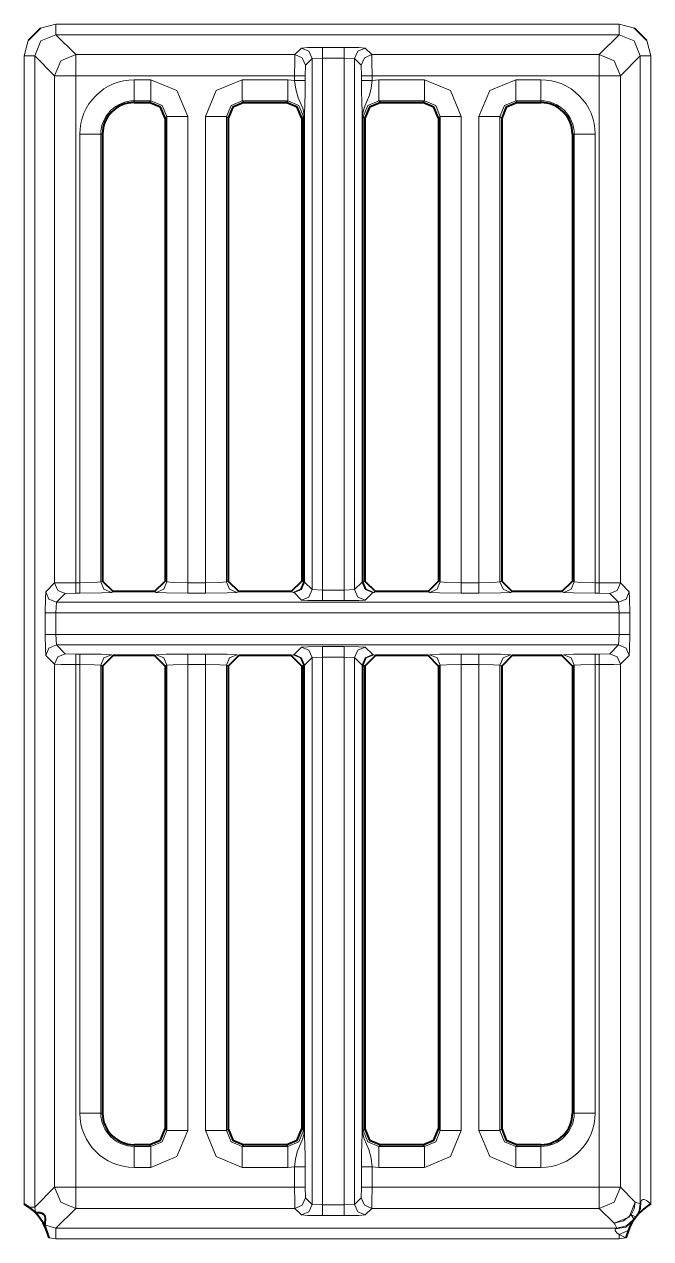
# Model space of a CAD drawing. Header units: millimetres. Extents: x 0 to 2941, y -405 to 1422.
# Drawn here: x 911.6 to 941.4, y 776.2 to 833.9 of the extents above; entities that cross this region are included whole.
import ezdxf

# ---------------------------------------------------------------- set-up
doc = ezdxf.new("R2010")
doc.units = ezdxf.units.MM
doc.layers.add('FINE', color=9, linetype='Continuous')
doc.layers.add('OUTLINE', color=7, linetype='Continuous')

msp = doc.modelspace()

# ---------------------------------------------------------------- linework, layer by layer
at = {"layer": 'FINE', "lineweight": 9}
for p, q in [((912.352, 833.739), (913.079, 833.927)), ((913.079, 833.927), (939.854, 833.927)), ((939.854, 833.927), (940.581, 833.739)), ((913.079, 833.427), (914.023, 832.484)), ((939.854, 833.427), (913.079, 833.427)), ((938.91, 832.484), (939.854, 833.427)), ((914.023, 832.484), (924.442, 832.484)), ((924.442, 832.484), (924.757, 832.799)), ((925.757, 832.824), (926.782, 832.824)), ((927.782, 832.799), (928.097, 832.484)), ((928.097, 832.484), (938.91, 832.484)), ((924.942, 831.984), (924.929, 831.484)), ((925.257, 832.299), (924.942, 831.984)), ((925.757, 832.325), (925.257, 832.299)), ((925.257, 832.299), (925.257, 807.058)), ((925.757, 807.032), (925.757, 832.325)), ((926.782, 832.325), (925.757, 832.325)), ((926.782, 832.325), (926.782, 807.032)), ((927.282, 832.299), (926.782, 832.325)), ((927.282, 807.058), (927.282, 832.299)), ((927.598, 831.984), (927.282, 832.299)), ((927.61, 831.484), (927.598, 831.984)), ((913.023, 807.373), (913.023, 831.484)), ((914.023, 831.484), (914.023, 807.386)), ((924.429, 831.484), (914.023, 831.484)), ((916.799, 831.288), (917.602, 831.288)), ((921.937, 831.288), (924.102, 831.288)), ((924.102, 831.288), (924.429, 831.258)), ((924.429, 831.258), (924.429, 831.484)), ((924.929, 831.484), (924.929, 831.258)), ((927.61, 831.258), (927.61, 831.484)), ((938.91, 831.484), (928.11, 831.484)), ((928.11, 831.484), (928.11, 831.258)), ((928.11, 831.258), (928.437, 831.288)), ((928.437, 831.288), (930.602, 831.288)), ((934.937, 831.288), (936.135, 831.288)), ((938.91, 807.386), (938.91, 831.484)), ((939.91, 831.484), (939.91, 807.373)), ((916.799, 830.29), (916.799, 830.208)), ((917.602, 830.29), (916.799, 830.29)), ((917.521, 830.208), (917.602, 830.29)), ((921.937, 830.29), (922.019, 830.208)), ((928.437, 830.29), (928.519, 830.208)), ((930.602, 830.29), (928.437, 830.29)), ((930.521, 830.208), (930.602, 830.29)), ((918.351, 829.541), (918.27, 829.459)), ((918.351, 807.423), (918.351, 829.541)), ((919.349, 829.541), (919.349, 807.386)), ((920.19, 807.386), (920.19, 829.541)), ((921.27, 829.459), (921.188, 829.541)), ((924.883, 807.415), (924.883, 829.541)), ((927.64, 807.415), (927.64, 829.541)), ((927.656, 829.541), (927.656, 807.415)), ((927.77, 829.459), (927.688, 829.541)), ((927.688, 829.541), (927.688, 807.423)), ((931.351, 829.541), (931.27, 829.459)), ((932.35, 829.541), (932.35, 807.386)), ((933.19, 807.386), (933.19, 829.541)), ((934.188, 829.541), (934.188, 807.423)), ((934.27, 829.459), (934.188, 829.541)), ((915.217, 828.708), (915.217, 807.423)), ((915.299, 828.708), (915.217, 828.708)), ((937.716, 828.708), (937.635, 828.708)), ((937.716, 807.423), (937.716, 828.708)), ((938.715, 828.708), (938.715, 807.386)), ((912.603, 806.953), (913.023, 807.373)), ((915.217, 807.423), (915.299, 807.464)), ((918.27, 807.464), (918.351, 807.423)), ((919.349, 807.386), (920.19, 807.386)), ((924.851, 807.423), (924.883, 807.415)), ((925.257, 807.058), (925.757, 807.032)), ((927.282, 807.058), (927.64, 807.415)), ((927.656, 807.415), (927.688, 807.423)), ((927.688, 807.423), (927.77, 807.464)), ((932.35, 807.386), (933.19, 807.386)), ((934.188, 807.423), (934.27, 807.464)), ((937.635, 807.464), (937.716, 807.423)), ((938.715, 807.386), (938.91, 807.386)), ((939.91, 807.373), (940.33, 806.953)), ((913.103, 806.453), (913.078, 805.953)), ((913.523, 806.873), (913.103, 806.453)), ((939.83, 806.453), (913.103, 806.453)), ((914.023, 806.886), (913.523, 806.873)), ((914.219, 806.886), (914.023, 806.886)), ((915.799, 806.964), (915.717, 806.923)), ((917.852, 806.923), (917.77, 806.964)), ((920.19, 806.886), (919.349, 806.886)), ((921.77, 806.964), (921.688, 806.923)), ((924.352, 806.923), (924.27, 806.964)), ((924.4, 806.915), (924.352, 806.923)), ((924.757, 806.558), (924.4, 806.915)), ((926.782, 806.533), (925.757, 806.533)), ((928.139, 806.915), (927.782, 806.558)), ((928.188, 806.923), (928.139, 806.915)), ((928.27, 806.964), (928.188, 806.923)), ((930.852, 806.923), (930.77, 806.964)), ((934.77, 806.964), (934.688, 806.923)), ((937.217, 806.923), (937.135, 806.964)), ((938.91, 806.886), (938.715, 806.886)), ((939.41, 806.873), (938.91, 806.886)), ((939.83, 806.453), (939.41, 806.873)), ((939.856, 805.953), (939.83, 806.453)), ((912.578, 804.927), (912.578, 805.953)), ((913.078, 805.953), (939.856, 805.953)), ((913.078, 805.953), (913.078, 804.927)), ((939.856, 804.927), (939.856, 805.953)), ((940.355, 805.953), (940.355, 804.927)), ((939.856, 804.927), (913.078, 804.927)), ((913.078, 804.927), (913.103, 804.428)), ((939.83, 804.428), (939.856, 804.927)), ((913.103, 804.428), (939.83, 804.428)), ((913.103, 804.428), (913.523, 804.008)), ((924.4, 803.966), (924.757, 804.323)), ((927.782, 804.323), (928.139, 803.966)), ((939.41, 804.008), (939.83, 804.428)), ((913.023, 803.508), (912.603, 803.928)), ((913.523, 804.008), (914.023, 803.995)), ((914.023, 803.995), (914.219, 803.995)), ((915.717, 803.958), (915.799, 803.917)), ((917.77, 803.917), (917.852, 803.958)), ((919.349, 803.995), (920.19, 803.995)), ((921.688, 803.958), (921.77, 803.917)), ((924.27, 803.917), (924.352, 803.958)), ((924.352, 803.958), (924.4, 803.966)), ((925.257, 803.823), (924.9, 803.466)), ((925.257, 803.823), (925.257, 777.831)), ((925.757, 777.806), (925.757, 803.849)), ((926.782, 803.849), (926.782, 777.806)), ((927.282, 803.823), (926.782, 803.849)), ((927.64, 803.466), (927.282, 803.823)), ((927.282, 777.831), (927.282, 803.823)), ((928.139, 803.966), (928.188, 803.958)), ((928.188, 803.958), (928.27, 803.917)), ((930.77, 803.917), (930.852, 803.958)), ((932.35, 803.995), (933.19, 803.995)), ((934.688, 803.958), (934.77, 803.917)), ((937.135, 803.917), (937.217, 803.958)), ((938.715, 803.995), (938.91, 803.995)), ((938.91, 803.995), (939.41, 804.008)), ((940.33, 803.928), (939.91, 803.508)), ((913.023, 778.647), (913.023, 803.508)), ((914.023, 803.495), (914.023, 778.647)), ((914.219, 803.495), (914.023, 803.495)), ((914.219, 782.172), (914.219, 803.495)), ((918.351, 803.458), (918.27, 803.417)), ((918.351, 781.34), (918.351, 803.458)), ((919.349, 803.495), (919.349, 781.34)), ((920.19, 803.495), (919.349, 803.495)), ((920.19, 781.34), (920.19, 803.495)), ((924.851, 803.458), (924.77, 803.417)), ((924.883, 803.466), (924.851, 803.458)), ((924.851, 781.34), (924.851, 803.458)), ((924.883, 781.34), (924.883, 803.466)), ((924.9, 803.466), (924.9, 781.34)), ((927.64, 781.34), (927.64, 803.466)), ((927.656, 803.466), (927.656, 781.34)), ((927.688, 803.458), (927.656, 803.466)), ((931.351, 803.458), (931.27, 803.417)), ((931.351, 781.34), (931.351, 803.458)), ((932.35, 803.495), (932.35, 781.34)), ((933.19, 803.495), (932.35, 803.495)), ((933.19, 781.34), (933.19, 803.495)), ((934.27, 803.417), (934.188, 803.458)), ((934.188, 803.458), (934.188, 781.34)), ((937.716, 803.458), (937.635, 803.417)), ((937.716, 782.172), (937.716, 803.458)), ((938.715, 803.495), (938.715, 782.172)), ((938.91, 803.495), (938.715, 803.495)), ((938.91, 778.647), (938.91, 803.495)), ((939.91, 803.508), (939.91, 778.647)), ((937.635, 782.172), (937.716, 782.172)), ((918.27, 781.421), (918.351, 781.34)), ((921.188, 781.34), (921.27, 781.421)), ((924.77, 781.421), (924.851, 781.34)), ((931.27, 781.421), (931.351, 781.34)), ((934.188, 781.34), (934.27, 781.421)), ((916.799, 780.672), (916.799, 780.591)), ((916.799, 780.591), (917.602, 780.591)), ((917.602, 780.591), (917.521, 780.672)), ((922.019, 780.672), (921.937, 780.591)), ((921.937, 780.591), (924.102, 780.591)), ((924.102, 780.591), (924.021, 780.672)), ((928.519, 780.672), (928.437, 780.591)), ((928.437, 780.591), (930.602, 780.591)), ((930.602, 780.591), (930.521, 780.672)), ((917.602, 779.592), (916.799, 779.592)), ((924.102, 779.592), (921.937, 779.592)), ((924.429, 779.623), (924.102, 779.592)), ((924.929, 779.623), (924.929, 778.647)), ((927.61, 778.647), (927.61, 779.623)), ((928.11, 779.623), (928.11, 778.647)), ((928.437, 779.592), (928.11, 779.623)), ((930.602, 779.592), (928.437, 779.592)), ((936.135, 779.592), (934.937, 779.592)), ((912.08, 777.703), (913.023, 778.647)), ((924.929, 778.647), (924.942, 778.147)), ((924.942, 778.147), (925.257, 777.831)), ((927.282, 777.831), (927.598, 778.147)), ((927.598, 778.147), (927.61, 778.647)), ((928.11, 778.647), (938.91, 778.647)), ((939.91, 778.647), (940.616, 777.94)), ((912.08, 777.703), (912.113, 777.448)), ((914.023, 777.647), (913.079, 776.703)), ((924.442, 777.647), (914.023, 777.647)), ((924.757, 777.332), (924.442, 777.647)), ((925.257, 777.831), (925.757, 777.806)), ((925.757, 777.806), (926.782, 777.806)), ((926.782, 777.806), (927.282, 777.831)), ((928.097, 777.647), (927.782, 777.332)), ((938.91, 777.647), (928.097, 777.647)), ((939.617, 776.94), (938.91, 777.647)), ((926.782, 777.306), (925.757, 777.306)), ((912.54, 776.861), (913.079, 776.703)), ((913.079, 776.703), (939.738, 776.703)), ((913.079, 776.203), (912.756, 776.239)), ((939.854, 776.203), (913.079, 776.203)), ((940.177, 776.239), (939.854, 776.203))]:
    msp.add_line(p, q, dxfattribs=at)
for points in [[(913.079, 833.927), (913.079, 833.578), (913.079, 833.427)], [(939.854, 833.927), (939.854, 833.578), (939.854, 833.427)], [(911.58, 777.848), (911.58, 832.428), (911.768, 833.155)], [(913.079, 833.427), (912.372, 833.135), (912.08, 832.428)], [(940.854, 832.428), (940.561, 833.135), (939.854, 833.427)], [(941.165, 833.155), (941.354, 832.428), (941.354, 777.848)], [(912.08, 832.428), (911.929, 832.428), (911.58, 832.428)], [(913.023, 831.484), (912.08, 832.428), (912.08, 777.703)], [(913.023, 831.484), (913.316, 832.191), (914.023, 832.484)], [(914.023, 832.484), (914.023, 832.182), (914.023, 831.484)], [(924.429, 831.484), (924.433, 832.182), (924.442, 832.484)], [(924.442, 832.484), (924.795, 832.337), (924.942, 831.984)], [(924.757, 832.799), (925.059, 832.817), (925.757, 832.824)], [(924.757, 832.799), (925.11, 832.653), (925.257, 832.299)], [(925.757, 832.824), (925.757, 832.674), (925.757, 832.325)], [(926.782, 832.824), (926.782, 832.674), (926.782, 832.325)], [(926.782, 832.824), (927.48, 832.817), (927.782, 832.799)], [(927.782, 832.799), (927.429, 832.653), (927.282, 832.299)], [(928.097, 832.484), (927.744, 832.337), (927.598, 831.984)], [(928.097, 832.484), (928.106, 832.182), (928.11, 831.484)], [(938.91, 832.484), (939.617, 832.191), (939.91, 831.484)], [(938.91, 832.484), (938.91, 832.182), (938.91, 831.484)], [(940.854, 777.859), (940.854, 832.428), (939.91, 831.484)], [(941.354, 832.428), (941.005, 832.428), (940.854, 832.428)], [(914.023, 831.484), (913.325, 831.484), (913.023, 831.484)], [(916.799, 831.288), (916.799, 830.6), (916.799, 830.29)], [(917.602, 831.288), (917.602, 830.6), (917.602, 830.29)], [(917.602, 831.288), (918.838, 830.777), (919.349, 829.541)], [(920.19, 829.541), (920.701, 830.777), (921.937, 831.288)], [(921.937, 831.288), (921.937, 830.6), (921.937, 830.29)], [(924.102, 831.288), (924.102, 830.6), (924.102, 830.29)], [(924.429, 831.484), (924.778, 831.484), (924.929, 831.484)], [(924.429, 831.258), (924.778, 831.258), (924.929, 831.258)], [(924.883, 829.541), (924.881, 829.611), (924.872, 829.698), (924.812, 829.937), (924.59, 830.438), (924.479, 830.851), (924.429, 831.258)], [(924.929, 831.258), (924.926, 830.666), (924.917, 830.118), (924.904, 829.71), (924.9, 829.602), (924.9, 829.568), (924.9, 829.541)], [(928.11, 831.484), (927.761, 831.484), (927.61, 831.484)], [(928.11, 831.258), (927.761, 831.258), (927.61, 831.258)], [(927.64, 829.541), (927.64, 829.553), (927.639, 829.581), (927.638, 829.64), (927.637, 829.689), (927.634, 829.763), (927.62, 830.257), (927.613, 830.728), (927.61, 831.258)], [(928.11, 831.258), (928.067, 830.894), (927.989, 830.551), (927.765, 830.033), (927.713, 829.896), (927.684, 829.789), (927.661, 829.644), (927.657, 829.573), (927.656, 829.541)], [(928.437, 831.288), (928.437, 830.6), (928.437, 830.29)], [(930.602, 831.288), (930.602, 830.6), (930.602, 830.29)], [(930.602, 831.288), (931.838, 830.777), (932.35, 829.541)], [(933.19, 829.541), (933.701, 830.777), (934.937, 831.288)], [(934.937, 831.288), (934.937, 830.6), (934.937, 830.29)], [(936.135, 830.29), (936.135, 830.6), (936.135, 831.288)], [(939.91, 831.484), (939.608, 831.484), (938.91, 831.484)], [(918.351, 829.541), (918.133, 830.072), (917.602, 830.29)], [(921.937, 830.29), (921.406, 830.072), (921.188, 829.541)], [(924.021, 830.208), (924.102, 830.29), (921.937, 830.29)], [(924.851, 829.541), (924.633, 830.072), (924.102, 830.29)], [(928.437, 830.29), (927.906, 830.072), (927.688, 829.541)], [(931.351, 829.541), (931.133, 830.072), (930.602, 830.29)], [(934.937, 830.29), (934.406, 830.072), (934.188, 829.541)], [(936.135, 830.208), (936.135, 830.29), (934.937, 830.29), (935.019, 830.208)], [(918.351, 829.541), (918.661, 829.541), (919.349, 829.541)], [(920.19, 829.541), (920.878, 829.541), (921.188, 829.541)], [(921.188, 829.541), (921.188, 807.423), (921.27, 807.464)], [(924.77, 807.464), (924.851, 807.423), (924.851, 829.541), (924.77, 829.459)], [(924.851, 829.541), (924.862, 829.541), (924.883, 829.541)], [(924.883, 829.541), (924.895, 829.541), (924.9, 829.541)], [(924.9, 829.541), (924.9, 807.415), (925.257, 807.058)], [(927.656, 829.541), (927.645, 829.541), (927.64, 829.541)], [(927.656, 829.541), (927.678, 829.541), (927.688, 829.541)], [(931.27, 807.464), (931.351, 807.423), (931.351, 829.541)], [(931.351, 829.541), (931.661, 829.541), (932.35, 829.541)], [(933.19, 829.541), (933.878, 829.541), (934.188, 829.541)], [(914.023, 807.386), (914.219, 807.386), (914.219, 828.708)], [(914.219, 828.708), (914.907, 828.708), (915.217, 828.708)], [(937.716, 828.708), (938.026, 828.708), (938.715, 828.708)], [(913.023, 807.373), (913.325, 807.382), (914.023, 807.386)], [(913.023, 807.373), (913.17, 807.02), (913.523, 806.873)], [(914.023, 807.386), (914.023, 807.037), (914.023, 806.886)], [(914.219, 807.386), (914.907, 807.397), (915.217, 807.423)], [(914.219, 807.386), (914.219, 807.037), (914.219, 806.886)], [(915.217, 807.423), (915.364, 807.07), (915.717, 806.923)], [(918.351, 807.423), (918.205, 807.07), (917.852, 806.923)], [(918.351, 807.423), (918.661, 807.397), (919.349, 807.386)], [(919.349, 806.886), (919.349, 807.037), (919.349, 807.386)], [(920.19, 807.386), (920.878, 807.397), (921.188, 807.423)], [(920.19, 806.886), (920.19, 807.037), (920.19, 807.386)], [(921.688, 806.923), (921.335, 807.07), (921.188, 807.423)], [(924.851, 807.423), (924.704, 807.07), (924.352, 806.923)], [(924.883, 807.415), (924.74, 807.063), (924.4, 806.915)], [(924.9, 807.415), (924.753, 807.062), (924.4, 806.915)], [(925.257, 807.058), (925.11, 806.704), (924.757, 806.558)], [(924.883, 807.415), (924.895, 807.415), (924.9, 807.415)], [(925.757, 807.032), (926.782, 807.032), (927.282, 807.058)], [(925.757, 807.032), (925.757, 806.683), (925.757, 806.533)], [(926.782, 807.032), (926.782, 806.683), (926.782, 806.533)], [(927.282, 807.058), (927.429, 806.704), (927.782, 806.558)], [(927.64, 807.415), (927.786, 807.062), (928.139, 806.915)], [(927.64, 807.415), (927.645, 807.415), (927.656, 807.415)], [(927.656, 807.415), (927.799, 807.063), (928.139, 806.915)], [(927.688, 807.423), (927.835, 807.07), (928.188, 806.923)], [(931.351, 807.423), (931.205, 807.07), (930.852, 806.923)], [(931.351, 807.423), (931.661, 807.397), (932.35, 807.386)], [(932.35, 807.386), (932.35, 807.037), (932.35, 806.886)], [(933.19, 807.386), (933.878, 807.397), (934.188, 807.423)], [(933.19, 807.386), (933.19, 807.037), (933.19, 806.886)], [(934.188, 807.423), (934.335, 807.07), (934.688, 806.923)], [(937.716, 807.423), (937.569, 807.07), (937.217, 806.923)], [(937.716, 807.423), (938.026, 807.397), (938.715, 807.386)], [(938.715, 807.386), (938.715, 807.037), (938.715, 806.886)], [(938.91, 807.386), (938.91, 807.037), (938.91, 806.886)], [(938.91, 807.386), (939.608, 807.382), (939.91, 807.373)], [(939.91, 807.373), (939.763, 807.02), (939.41, 806.873)], [(912.578, 805.953), (912.585, 806.651), (912.603, 806.953)], [(912.603, 806.953), (912.75, 806.6), (913.103, 806.453)], [(915.717, 806.923), (915.251, 806.897), (914.219, 806.886)], [(919.349, 806.886), (918.317, 806.897), (917.852, 806.923)], [(921.688, 806.923), (921.222, 806.897), (920.19, 806.886)], [(925.757, 806.533), (925.059, 806.54), (924.757, 806.558)], [(927.782, 806.558), (927.48, 806.54), (926.782, 806.533)], [(933.19, 806.886), (932.35, 806.886), (931.317, 806.897), (930.852, 806.923)], [(934.688, 806.923), (934.222, 806.897), (933.19, 806.886)], [(938.715, 806.886), (937.682, 806.897), (937.217, 806.923)], [(940.33, 806.953), (940.183, 806.6), (939.83, 806.453)], [(940.33, 806.953), (940.348, 806.651), (940.355, 805.953)], [(912.578, 805.953), (912.729, 805.953), (913.078, 805.953)], [(940.355, 805.953), (940.204, 805.953), (939.856, 805.953)], [(912.578, 804.927), (912.729, 804.927), (913.078, 804.927)], [(912.603, 803.928), (912.585, 804.23), (912.578, 804.927)], [(940.355, 804.927), (940.204, 804.927), (939.856, 804.927)], [(940.355, 804.927), (940.348, 804.23), (940.33, 803.928)], [(912.603, 803.928), (912.75, 804.281), (913.103, 804.428)], [(924.757, 804.323), (925.059, 804.341), (925.757, 804.348)], [(924.757, 804.323), (925.11, 804.176), (925.257, 803.823)], [(925.757, 804.348), (925.757, 804.198), (925.757, 803.849)], [(925.757, 804.348), (926.782, 804.348), (927.48, 804.341), (927.782, 804.323)], [(926.782, 803.849), (926.782, 804.198), (926.782, 804.348)], [(927.282, 803.823), (927.429, 804.176), (927.782, 804.323)], [(940.33, 803.928), (940.183, 804.281), (939.83, 804.428)], [(913.023, 803.508), (913.17, 803.861), (913.523, 804.008)], [(914.023, 803.495), (914.023, 803.844), (914.023, 803.995)], [(914.219, 803.495), (914.219, 803.844), (914.219, 803.995)], [(914.219, 803.995), (915.251, 803.984), (915.717, 803.958)], [(915.217, 803.458), (915.364, 803.811), (915.717, 803.958)], [(917.852, 803.958), (918.317, 803.984), (919.349, 803.995)], [(917.852, 803.958), (918.205, 803.811), (918.351, 803.458)], [(919.349, 803.995), (919.349, 803.844), (919.349, 803.495)], [(920.19, 803.995), (920.19, 803.844), (920.19, 803.495)], [(920.19, 803.995), (921.222, 803.984), (921.688, 803.958)], [(921.688, 803.958), (921.335, 803.811), (921.188, 803.458)], [(924.352, 803.958), (924.704, 803.811), (924.851, 803.458)], [(924.4, 803.966), (924.74, 803.818), (924.883, 803.466)], [(924.4, 803.966), (924.753, 803.819), (924.9, 803.466)], [(926.782, 803.849), (925.757, 803.849), (925.257, 803.823)], [(927.64, 803.466), (927.786, 803.819), (928.139, 803.966)], [(927.656, 803.466), (927.799, 803.818), (928.139, 803.966)], [(927.688, 803.458), (927.835, 803.811), (928.188, 803.958)], [(930.852, 803.958), (931.317, 803.984), (932.35, 803.995)], [(930.852, 803.958), (931.205, 803.811), (931.351, 803.458)], [(932.35, 803.995), (932.35, 803.844), (932.35, 803.495)], [(933.19, 803.995), (933.19, 803.844), (933.19, 803.495)], [(933.19, 803.995), (934.222, 803.984), (934.688, 803.958)], [(934.688, 803.958), (934.335, 803.811), (934.188, 803.458)], [(937.217, 803.958), (937.682, 803.984), (938.715, 803.995)], [(937.217, 803.958), (937.569, 803.811), (937.716, 803.458)], [(938.715, 803.995), (938.715, 803.844), (938.715, 803.495)], [(938.91, 803.495), (938.91, 803.844), (938.91, 803.995)], [(939.91, 803.508), (939.763, 803.861), (939.41, 804.008)], [(914.023, 803.495), (913.325, 803.499), (913.023, 803.508)], [(915.217, 803.458), (914.907, 803.484), (914.219, 803.495)], [(915.299, 803.417), (915.217, 803.458), (915.217, 782.172), (915.299, 782.172)], [(919.349, 803.495), (918.661, 803.484), (918.351, 803.458)], [(921.188, 803.458), (920.878, 803.484), (920.19, 803.495)], [(921.27, 803.417), (921.188, 803.458), (921.188, 781.34)], [(924.9, 803.466), (924.895, 803.466), (924.883, 803.466)], [(927.656, 803.466), (927.645, 803.466), (927.64, 803.466)], [(927.77, 803.417), (927.688, 803.458), (927.688, 781.34), (927.77, 781.421)], [(932.35, 803.495), (931.661, 803.484), (931.351, 803.458)], [(934.188, 803.458), (933.878, 803.484), (933.19, 803.495)], [(938.715, 803.495), (938.026, 803.484), (937.716, 803.458)], [(939.91, 803.508), (939.608, 803.499), (938.91, 803.495)], [(914.219, 782.172), (914.907, 782.172), (915.217, 782.172)], [(937.716, 782.172), (938.026, 782.172), (938.715, 782.172)], [(917.602, 780.591), (918.133, 780.809), (918.351, 781.34)], [(919.349, 781.34), (918.838, 780.104), (917.602, 779.592)], [(918.351, 781.34), (918.661, 781.34), (919.349, 781.34)], [(920.19, 781.34), (920.878, 781.34), (921.188, 781.34)], [(921.937, 779.592), (920.701, 780.104), (920.19, 781.34)], [(921.188, 781.34), (921.406, 780.809), (921.937, 780.591)], [(924.102, 780.591), (924.633, 780.809), (924.851, 781.34)], [(924.429, 779.623), (924.472, 779.987), (924.55, 780.33), (924.775, 780.848), (924.826, 780.985), (924.855, 781.092), (924.878, 781.237), (924.883, 781.307), (924.883, 781.34)], [(924.851, 781.34), (924.862, 781.34), (924.883, 781.34)], [(924.9, 781.34), (924.895, 781.34), (924.883, 781.34)], [(924.9, 781.34), (924.9, 781.327), (924.9, 781.3), (924.901, 781.241), (924.903, 781.192), (924.905, 781.118), (924.92, 780.624), (924.926, 780.153), (924.929, 779.623)], [(927.61, 779.623), (927.613, 780.215), (927.623, 780.763), (927.636, 781.171), (927.639, 781.279), (927.639, 781.313), (927.64, 781.34)], [(927.656, 781.34), (927.645, 781.34), (927.64, 781.34)], [(927.656, 781.34), (927.678, 781.34), (927.688, 781.34)], [(927.656, 781.34), (927.658, 781.269), (927.667, 781.183), (927.727, 780.943), (927.949, 780.444), (928.06, 780.03), (928.11, 779.623)], [(927.688, 781.34), (927.906, 780.809), (928.437, 780.591)], [(930.602, 780.591), (931.133, 780.809), (931.351, 781.34)], [(932.35, 781.34), (931.838, 780.104), (930.602, 779.592)], [(931.351, 781.34), (931.661, 781.34), (932.35, 781.34)], [(933.19, 781.34), (933.878, 781.34), (934.188, 781.34)], [(934.937, 779.592), (933.701, 780.104), (933.19, 781.34)], [(934.188, 781.34), (934.406, 780.809), (934.937, 780.591)], [(916.799, 780.591), (916.799, 780.281), (916.799, 779.592)], [(917.602, 780.591), (917.602, 780.281), (917.602, 779.592)], [(921.937, 780.591), (921.937, 780.281), (921.937, 779.592)], [(924.102, 780.591), (924.102, 780.281), (924.102, 779.592)], [(928.437, 780.591), (928.437, 780.281), (928.437, 779.592)], [(930.602, 780.591), (930.602, 780.281), (930.602, 779.592)], [(935.019, 780.672), (934.937, 780.591), (936.135, 780.591), (936.135, 780.672)], [(934.937, 779.592), (934.937, 780.281), (934.937, 780.591)], [(936.135, 780.591), (936.135, 780.281), (936.135, 779.592)], [(914.023, 778.647), (924.429, 778.647), (924.429, 779.623)], [(924.929, 779.623), (924.778, 779.623), (924.429, 779.623)], [(928.11, 779.623), (927.761, 779.623), (927.61, 779.623)], [(914.023, 777.647), (913.316, 777.94), (913.023, 778.647)], [(914.023, 778.647), (913.325, 778.647), (913.023, 778.647)], [(914.023, 778.647), (914.023, 777.949), (914.023, 777.647)], [(924.929, 778.647), (924.778, 778.647), (924.429, 778.647)], [(924.442, 777.647), (924.433, 777.949), (924.429, 778.647)], [(924.942, 778.147), (924.795, 777.793), (924.442, 777.647)], [(928.097, 777.647), (927.744, 777.793), (927.598, 778.147)], [(928.11, 778.647), (927.761, 778.647), (927.61, 778.647)], [(928.11, 778.647), (928.106, 777.949), (928.097, 777.647)], [(939.91, 778.647), (939.617, 777.94), (938.91, 777.647)], [(938.91, 778.647), (938.91, 777.949), (938.91, 777.647)], [(939.91, 778.647), (939.608, 778.647), (938.91, 778.647)], [(912.08, 777.703), (912.001, 777.703), (911.802, 777.703)], [(925.257, 777.831), (925.11, 777.478), (924.757, 777.332)], [(925.757, 777.806), (925.757, 777.457), (925.757, 777.306)], [(926.782, 777.306), (926.782, 777.457), (926.782, 777.806)], [(927.782, 777.332), (927.429, 777.478), (927.282, 777.831)], [(939.617, 776.94), (940.324, 777.233), (940.616, 777.94)], [(940.417, 777.34), (940.565, 777.624), (940.616, 777.94)], [(940.616, 777.94), (940.813, 777.873), (940.854, 777.859)], [(940.64, 777.242), (940.799, 777.533), (940.854, 777.859)], [(940.711, 777.308), (940.864, 777.607), (940.885, 777.955)], [(940.854, 777.859), (940.858, 777.868), (940.868, 777.9), (940.885, 777.955), (940.911, 778.013), (940.947, 778.054), (940.997, 778.072), (941.04, 778.071), (941.126, 778.038), (941.159, 778.019), (941.299, 777.904), (941.345, 777.856), (941.354, 777.848)], [(925.757, 777.306), (925.059, 777.313), (924.757, 777.332)], [(927.782, 777.332), (927.48, 777.313), (926.782, 777.306)], [(940.417, 777.34), (940.064, 777.046), (939.617, 776.94)], [(939.689, 776.672), (940.168, 776.757), (940.525, 777.06)], [(939.738, 776.703), (940.2, 776.816), (940.557, 777.13)], [(940.417, 777.34), (940.529, 777.17), (940.557, 777.13)], [(940.64, 777.242), (940.591, 777.264), (940.417, 777.34)], [(940.557, 777.13), (940.534, 777.077), (940.525, 777.06)], [(940.711, 777.308), (940.685, 777.282), (940.64, 777.242)], [(913.079, 776.703), (913.079, 776.552), (913.079, 776.203)], [(939.738, 776.703), (939.644, 776.887), (939.617, 776.94)], [(939.854, 776.398), (939.744, 776.489), (939.695, 776.543), (939.663, 776.597), (939.66, 776.605), (939.661, 776.641), (939.682, 776.667), (939.689, 776.672)], [(939.689, 776.672), (939.702, 776.679), (939.732, 776.697), (939.738, 776.703)], [(939.854, 776.398), (940.081, 776.497), (940.293, 776.614)], [(939.854, 776.398), (939.854, 776.303), (939.854, 776.203)], [(940.177, 776.239), (940.17, 776.242), (939.854, 776.398)]]:
    msp.add_lwpolyline(points, dxfattribs=at)
for points in [[(916.799, 831.288, 0.414223), (914.219, 828.708)], [(938.715, 828.708, 0.414214), (936.135, 831.288)], [(916.799, 830.29, 0.414245), (915.217, 828.708)], [(937.716, 828.708, 0.414198), (936.135, 830.29)], [(914.219, 782.172, 0.414204), (916.799, 779.592)], [(915.217, 782.172, 0.414214), (916.799, 780.591)], [(936.135, 780.591, 0.414198), (937.716, 782.172)], [(936.135, 779.592, 0.414214), (938.715, 782.172)]]:
    msp.add_lwpolyline(points, format="xyb", dxfattribs=at)
at = {"layer": 'OUTLINE', "lineweight": 40}
for p, q in [((912.352, 833.739), (911.768, 833.155)), ((941.165, 833.155), (940.581, 833.739)), ((916.799, 830.208), (917.521, 830.208)), ((922.019, 830.208), (924.021, 830.208)), ((928.519, 830.208), (930.521, 830.208)), ((935.019, 830.208), (936.135, 830.208)), ((918.27, 829.459), (918.27, 807.464)), ((921.27, 829.459), (921.27, 807.464)), ((924.77, 829.459), (924.77, 807.464)), ((927.77, 829.459), (927.77, 807.464)), ((931.27, 829.459), (931.27, 807.464)), ((934.27, 829.459), (934.27, 807.464)), ((915.299, 828.708), (915.299, 807.464)), ((937.635, 828.708), (937.635, 807.464)), ((915.299, 807.464), (915.799, 806.964)), ((917.77, 806.964), (918.27, 807.464)), ((921.27, 807.464), (921.77, 806.964)), ((924.27, 806.964), (924.77, 807.464)), ((927.77, 807.464), (928.27, 806.964)), ((930.77, 806.964), (931.27, 807.464)), ((934.27, 807.464), (934.77, 806.964)), ((937.135, 806.964), (937.635, 807.464)), ((917.77, 806.964), (915.799, 806.964)), ((924.27, 806.964), (921.77, 806.964)), ((930.77, 806.964), (928.27, 806.964)), ((937.135, 806.964), (934.77, 806.964)), ((915.799, 803.917), (915.299, 803.417)), ((917.77, 803.917), (915.799, 803.917)), ((918.27, 803.417), (917.77, 803.917)), ((921.77, 803.917), (921.27, 803.417)), ((924.27, 803.917), (921.77, 803.917)), ((924.77, 803.417), (924.27, 803.917)), ((928.27, 803.917), (927.77, 803.417)), ((930.77, 803.917), (928.27, 803.917)), ((931.27, 803.417), (930.77, 803.917)), ((934.77, 803.917), (934.27, 803.417)), ((937.135, 803.917), (934.77, 803.917)), ((937.635, 803.417), (937.135, 803.917)), ((915.299, 803.417), (915.299, 782.172)), ((918.27, 803.417), (918.27, 781.421)), ((921.27, 803.417), (921.27, 781.421)), ((924.77, 803.417), (924.77, 781.421)), ((927.77, 803.417), (927.77, 781.421)), ((931.27, 803.417), (931.27, 781.421)), ((934.27, 803.417), (934.27, 781.421)), ((937.635, 803.417), (937.635, 782.172)), ((917.521, 780.672), (916.799, 780.672)), ((924.021, 780.672), (922.019, 780.672)), ((930.521, 780.672), (928.519, 780.672)), ((936.135, 780.672), (935.019, 780.672))]:
    msp.add_line(p, q, dxfattribs=at)
for points in [[(916.799, 830.208, 0.41423), (915.299, 828.708)], [(937.635, 828.708, 0.414214), (936.135, 830.208)], [(915.299, 782.172, 0.414197), (916.799, 780.672)], [(936.135, 780.672, 0.414214), (937.635, 782.172)], [(912.756, 776.239, 0.207854), (911.58, 777.848)], [(941.353, 777.848, 0.084439), (940.711, 777.308)], [(940.525, 777.06, 0.050218), (940.293, 776.614)], [(940.711, 777.308, 0.030721), (940.525, 777.06)], [(940.293, 776.614, 0.039394), (940.177, 776.239)]]:
    msp.add_lwpolyline(points, format="xyb", dxfattribs=at)
for points in [[(918.27, 829.459), (918.05, 829.989), (917.521, 830.208)], [(922.019, 830.208), (921.489, 829.989), (921.27, 829.459)], [(924.77, 829.459), (924.55, 829.989), (924.021, 830.208)], [(928.519, 830.208), (927.989, 829.989), (927.77, 829.459)], [(931.27, 829.459), (931.05, 829.989), (930.521, 830.208)], [(935.019, 830.208), (934.489, 829.989), (934.27, 829.459)], [(917.521, 780.672), (918.05, 780.892), (918.27, 781.421)], [(921.27, 781.421), (921.489, 780.892), (922.019, 780.672)], [(924.021, 780.672), (924.55, 780.892), (924.77, 781.421)], [(927.77, 781.421), (927.989, 780.892), (928.519, 780.672)], [(930.521, 780.672), (931.05, 780.892), (931.27, 781.421)], [(934.27, 781.421), (934.489, 780.892), (935.019, 780.672)], [(912.113, 777.448), (912.097, 777.46), (912.046, 777.506), (911.912, 777.62), (911.802, 777.703), (911.58, 777.848)], [(912.113, 777.448), (912.178, 777.455), (912.324, 777.45), (912.418, 777.421), (912.495, 777.366), (912.507, 777.352), (912.512, 777.346), (912.514, 777.344), (912.516, 777.341), (912.518, 777.338), (912.52, 777.336), (912.522, 777.332), (912.528, 777.325), (912.539, 777.305), (912.558, 777.262), (912.579, 777.164), (912.553, 776.909), (912.54, 776.861)], [(912.756, 776.239), (912.69, 776.48), (912.624, 776.664), (912.568, 776.795), (912.546, 776.845), (912.54, 776.861)]]:
    msp.add_lwpolyline(points, dxfattribs=at)

doc.saveas('drawing.dxf')
